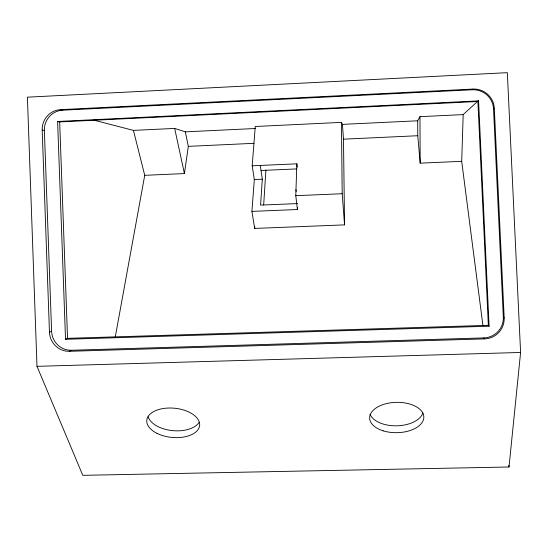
<?xml version="1.0" encoding="UTF-8"?>
<svg xmlns="http://www.w3.org/2000/svg" width="548" height="548" viewBox="0 0 548 548"><rect width="100%" height="100%" fill="white"/><g stroke="black" fill="none" stroke-linecap="round" stroke-linejoin="round"><path stroke-width="0.82" d="M251.929 211.384L254.669 228.42L344.555 224.879L343.493 139.171L342.438 124.369L341.445 122.382L255.265 126.492L252.196 165.804L254.313 179.552L251.929 211.384L297.42 209.528L297.475 207.829M482.932 325.615L461.697 161.331L463.19 114.601L478.082 100.928M297.42 209.528L295.776 195.677L296.865 163.818L252.196 165.804M263.67 204.877L265.91 169.942M260.293 165.448L262.314 179.21L260.574 205.11L297.612 203.582M254.669 228.42L254.793 226.728M509.003 466.992L520.6 352.467L507.332 72.672L27.4 97.174L36.99 366.338L82.796 475.328L509.003 466.992L508.777 465.293M115.183 337.417L144.734 175.319L184.416 173.572L188.327 146.364L185.32 131.842L174.668 128.417L133.417 130.39L93.838 120.128M461.697 161.331L420.186 163.16L417.775 135.726L417.672 120.793L419.967 116.669L463.19 114.601M60.581 109.641L62.636 110.189L472.239 89.776L472.883 89.077A20.482 20.208 -6.3 0 1 494.31 108.257L504.174 317.847A20.673 20.324 28.2 0 1 484.514 338.897L69.384 351.295A19.742 19.235 82.5 0 1 49.464 332.163L42.196 130.082A19.57 19.118 -77.3 0 1 60.581 109.641L472.883 89.077M57.615 121.478L59.677 121.937L477.904 101.503L478.575 100.88L489.097 326.211L65.527 339.281L57.615 121.478L478.575 100.88M504.174 317.847L503.317 317.011L493.522 108.833L494.31 108.257M69.384 351.295L71.391 350.261L483.788 337.917A20.536 20.187 28.2 0 0 503.317 317.011M65.527 339.281L67.548 338.342L488.343 325.327L489.097 326.211M49.464 332.163L51.601 331.266A19.612 19.111 82.5 0 0 71.391 350.261M185.32 131.842L255.238 128.513M342.438 124.369L417.672 120.793M188.327 146.364L253.936 143.323M343.493 139.171L417.775 135.726M261.033 170.49L296.591 168.921M254.313 179.552L262.314 179.21M295.776 195.677L342.192 193.732L344.555 224.879M36.99 366.338L520.6 352.467M42.196 130.082L44.367 130.493A19.44 18.995 -77.3 0 1 62.636 110.189M483.788 337.917L484.514 338.897M133.417 130.39L144.734 175.319M174.668 128.417L184.416 173.572M295.982 189.738L296.18 191.43M296.865 163.818L297.249 167.195M477.904 101.503L488.343 325.327M59.677 121.937L67.548 338.342M44.367 130.493L51.601 331.266M341.445 122.382L342.192 193.732M419.967 116.669L420.186 163.16M198.979 422.474A26.42 14.7 5.6 0 1 172.086 430.577A26.42 14.7 5.6 0 1 148.159 416.891M422.885 412.987A26.955 15.214 -1.2 0 1 396.868 425.81A26.955 15.214 -1.2 0 1 370.071 414.254M472.239 89.776A20.338 20.071 -6.3 0 1 493.522 108.833M157.071 433.379A26.564 14.659 5.6 0 0 199.465 426.543A26.564 14.659 5.6 0 0 163.126 408.541A26.564 14.659 5.6 0 0 157.071 433.379M383.216 430.844A27.099 15.173 -1.1 0 0 423.83 417.131A27.099 15.173 -1.1 0 0 383.162 404.554A27.099 15.173 -1.1 0 0 383.216 430.844"/></g></svg>
